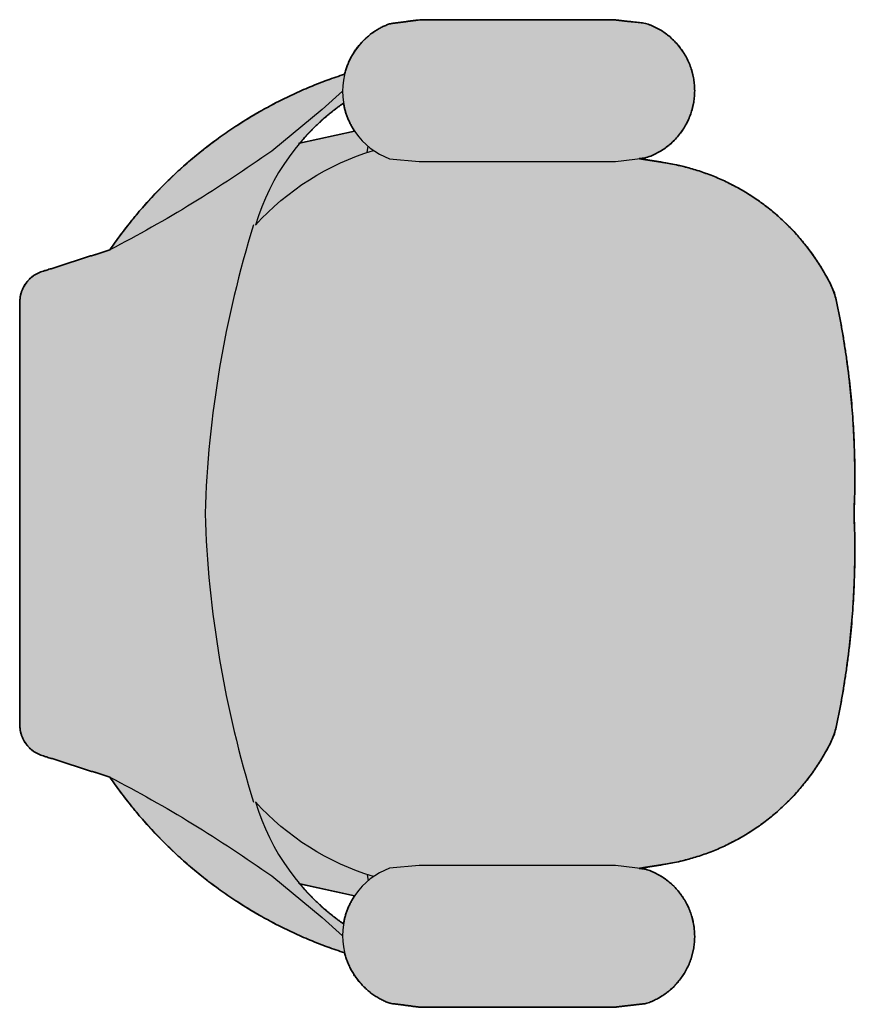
# Model space of a CAD drawing. Header units: millimetres. Extents: x 0 to 2114, y 0 to 2230.
# Drawn here: x 1328 to 1894, y 188 to 855 of the extents above; entities that cross this region are included whole.
import ezdxf

# ---------------------------------------------------------------- set-up
doc = ezdxf.new("R2010")
doc.units = ezdxf.units.MM
doc.layers.add('Blocks', color=7, linetype='Continuous')
doc.layers.add('Blocks$Fill', color=7, linetype='Continuous', true_color=0xffffff)
doc.layers.add('Blocks$Inner', color=7, linetype='Continuous', lineweight=25, true_color=0x007f00)
doc.layers.add('Blocks$Outline', color=7, linetype='Continuous', lineweight=35, true_color=0xff3f3f)

# ---------------------------------------------------------------- blocks, each defined once
blk = doc.blocks.new('Saly Office Chair Top')
at = {"layer": 'Blocks$Fill'}
h = blk.add_hatch(color=256, dxfattribs=at)
h.paths.add_polyline_path([(422.74, -402.47), (423.58, -402.19), (424.41, -401.89), (425.25, -401.58), (426.08, -401.25), (426.91, -400.9), (427.74, -400.54), (428.57, -400.16), (429.39, -399.76), (430.21, -399.34), (431.02, -398.9), (431.83, -398.45), (432.63, -397.98), (433.43, -397.49), (434.22, -396.99), (435, -396.46), (435.78, -395.92), (436.55, -395.37), (437.3, -394.79), (438.05, -394.2), (438.79, -393.59), (439.52, -392.97), (440.24, -392.33), (440.94, -391.68), (441.63, -391.01), (442.31, -390.32), (442.98, -389.62), (443.64, -388.91), (444.28, -388.18), (444.9, -387.44), (445.51, -386.68), (446.11, -385.91), (446.69, -385.14), (447.25, -384.34), (447.8, -383.54), (448.33, -382.73), (448.84, -381.91), (449.34, -381.07), (449.82, -380.23), (450.28, -379.38), (450.73, -378.52), (451.15, -377.66), (451.56, -376.79), (451.95, -375.91), (452.32, -375.02), (452.67, -374.14), (453, -373.24), (453.32, -372.34), (453.61, -371.44), (453.89, -370.54), (454.15, -369.63), (454.38, -368.73), (454.61, -367.82), (454.81, -366.91), (454.99, -366), (455.15, -365.09), (455.3, -364.19), (455.43, -363.28), (455.54, -362.38), (455.63, -361.48), (455.71, -360.58), (455.77, -359.68), (455.81, -358.79), (455.83, -357.91), (455.84, -357.03), (455.83, -356.15), (455.81, -355.26), (455.77, -354.37), (455.71, -353.48), (455.63, -352.58), (455.54, -351.68), (455.43, -350.77), (455.3, -349.87), (455.15, -348.96), (454.99, -348.05), (454.81, -347.14), (454.61, -346.23), (454.38, -345.33), (454.15, -344.42), (453.89, -343.51), (453.61, -342.61), (453.32, -341.71), (453, -340.81), (452.67, -339.92), (452.32, -339.03), (451.95, -338.14), (451.56, -337.27), (451.15, -336.39), (450.73, -335.53), (450.28, -334.67), (449.82, -333.82), (449.34, -332.98), (448.84, -332.15), (448.33, -331.32), (447.8, -330.51), (447.25, -329.71), (446.69, -328.92), (446.11, -328.14), (445.51, -327.37), (444.9, -326.62), (444.28, -325.87), (443.64, -325.15), (442.98, -324.43), (442.31, -323.73), (441.63, -323.05), (440.94, -322.38), (440.24, -321.72), (439.52, -321.08), (438.79, -320.46), (438.05, -319.85), (437.3, -319.26), (436.55, -318.69), (435.78, -318.13), (435, -317.59), (434.22, -317.07), (433.43, -316.56), (432.63, -316.07), (431.83, -315.6), (431.02, -315.15), (430.21, -314.71), (429.39, -314.3), (428.57, -313.9), (427.74, -313.51), (426.91, -313.15), (426.08, -312.8), (425.25, -312.47), (424.41, -312.16), (423.58, -311.87), (422.74, -311.59), (418.45, -311.07), (436.38, -308.22), (440.83, -307.42), (445.28, -306.47), (449.73, -305.39), (454.18, -304.17), (458.62, -302.8), (463.03, -301.29), (467.41, -299.64), (471.76, -297.84), (476.07, -295.91), (480.34, -293.83), (484.55, -291.61), (488.69, -289.26), (492.77, -286.78), (496.78, -284.16), (500.7, -281.41), (504.54, -278.55), (508.28, -275.56), (511.93, -272.45), (515.47, -269.24), (518.91, -265.92), (522.23, -262.51), (525.44, -258.99), (528.53, -255.4), (531.49, -251.71), (534.33, -247.96), (537.04, -244.13), (539.61, -240.24), (542.05, -236.3), (544.36, -232.31), (546.54, -228.27), (548.57, -224.2), (550.47, -220.1), (554.21, -201.79), (557.35, -183.35), (559.9, -164.79), (561.83, -146.15), (563.16, -127.46), (563.87, -108.75), (563.98, -90.04), (563.47, -71.36), (563.98, -52.69), (563.87, -33.98), (563.16, -15.26), (561.83, 3.43), (559.9, 22.07), (557.35, 40.62), (554.21, 59.07), (550.47, 77.37), (548.57, 81.47), (546.54, 85.55), (544.36, 89.58), (542.05, 93.58), (539.61, 97.52), (537.04, 101.41), (534.33, 105.23), (531.49, 108.99), (528.53, 112.67), (525.44, 116.27), (522.23, 119.78), (518.91, 123.2), (515.47, 126.52), (511.93, 129.73), (508.28, 132.83), (504.54, 135.82), (500.7, 138.69), (496.78, 141.43), (492.77, 144.05), (488.69, 146.54), (484.55, 148.89), (480.34, 151.11), (476.07, 153.18), (471.76, 155.12), (467.41, 156.91), (463.03, 158.57), (458.62, 160.08), (454.18, 161.44), (449.73, 162.67), (445.28, 163.75), (440.83, 164.69), (436.38, 165.49), (420.09, 168.09), (418.45, 168.34), (422.74, 168.86), (423.58, 169.14), (424.41, 169.44), (425.25, 169.75), (426.08, 170.08), (426.91, 170.42), (427.74, 170.79), (428.57, 171.17), (429.39, 171.57), (430.21, 171.99), (431.02, 172.42), (431.83, 172.88), (432.63, 173.35), (433.43, 173.84), (434.22, 174.34), (435, 174.86), (435.78, 175.4), (436.55, 175.96), (437.3, 176.54), (438.05, 177.13), (438.79, 177.73), (439.52, 178.36), (440.24, 179), (440.94, 179.65), (441.63, 180.32), (442.31, 181.01), (442.98, 181.71), (443.64, 182.42), (444.28, 183.15), (444.9, 183.89), (445.51, 184.65), (446.11, 185.41), (446.69, 186.19), (447.25, 186.98), (447.8, 187.79), (448.33, 188.6), (448.84, 189.42), (449.34, 190.25), (449.82, 191.1), (450.28, 191.95), (450.73, 192.8), (451.15, 193.67), (451.56, 194.54), (451.95, 195.42), (452.32, 196.3), (452.67, 197.19), (453, 198.09), (453.32, 198.98), (453.61, 199.88), (453.89, 200.79), (454.15, 201.69), (454.38, 202.6), (454.61, 203.51), (454.81, 204.42), (454.99, 205.33), (455.15, 206.24), (455.3, 207.14), (455.43, 208.05), (455.54, 208.95), (455.63, 209.85), (455.71, 210.75), (455.77, 211.64), (455.81, 212.53), (455.83, 213.42), (455.84, 214.3), (455.83, 215.18), (455.81, 216.07), (455.77, 216.96), (455.71, 217.85), (455.63, 218.75), (455.54, 219.65), (455.43, 220.55), (455.3, 221.46), (455.15, 222.37), (454.99, 223.28), (454.81, 224.18), (454.61, 225.09), (454.38, 226), (454.15, 226.91), (453.89, 227.82), (453.61, 228.72), (453.32, 229.62), (453, 230.52), (452.67, 231.41), (452.32, 232.3), (451.95, 233.18), (451.56, 234.06), (451.15, 234.93), (450.73, 235.8), (450.28, 236.66), (449.82, 237.51), (449.34, 238.35), (448.84, 239.18), (448.33, 240), (447.8, 240.82), (447.25, 241.62), (446.69, 242.41), (446.11, 243.19), (445.51, 243.96), (444.9, 244.71), (444.28, 245.45), (443.64, 246.18), (442.98, 246.9), (442.31, 247.6), (441.63, 248.28), (440.94, 248.95), (440.24, 249.61), (439.52, 250.25), (438.79, 250.87), (438.05, 251.48), (437.3, 252.07), (436.55, 252.64), (435.78, 253.2), (435, 253.74), (434.22, 254.26), (433.43, 254.77), (432.63, 255.26), (431.83, 255.73), (431.02, 256.18), (430.21, 256.61), (429.39, 257.03), (428.57, 257.43), (427.74, 257.81), (426.91, 258.18), (426.08, 258.53), (425.25, 258.86), (424.41, 259.17), (423.58, 259.46), (422.74, 259.74), (401.34, 262.15), (270.26, 262.15), (249.77, 259.44), (248.47, 258.94), (247.18, 258.4), (245.89, 257.82), (244.61, 257.19), (243.35, 256.52), (242.09, 255.81), (240.85, 255.06), (239.62, 254.27), (238.41, 253.43), (237.22, 252.56), (236.05, 251.64), (234.9, 250.69), (233.78, 249.69), (232.69, 248.66), (231.63, 247.59), (230.6, 246.49), (229.6, 245.35), (228.63, 244.18), (227.7, 242.98), (226.81, 241.75), (225.96, 240.5), (225.15, 239.21), (224.38, 237.91), (223.65, 236.58), (222.96, 235.23), (222.32, 233.87), (221.72, 232.49), (221.17, 231.1), (220.66, 229.7), (220.2, 228.28), (219.78, 226.86), (219.4, 225.44), (213.53, 223.47), (207.67, 221.37), (201.85, 219.15), (196.05, 216.8), (190.29, 214.33), (184.57, 211.73), (178.89, 209.02), (173.25, 206.18), (167.67, 203.22), (162.14, 200.14), (156.66, 196.94), (151.25, 193.63), (145.91, 190.2), (140.63, 186.66), (135.42, 183.01), (130.29, 179.25), (125.24, 175.39), (120.28, 171.42), (115.39, 167.36), (110.6, 163.19), (105.9, 158.93), (101.29, 154.58), (96.78, 150.14), (92.36, 145.62), (88.05, 141.01), (83.84, 136.32), (79.74, 131.56), (75.75, 126.73), (71.86, 121.83), (68.09, 116.87), (64.43, 111.84), (60.88, 106.76), (16.01, 92.39), (15.62, 92.28), (15.22, 92.16), (14.82, 92.02), (14.42, 91.89), (14.02, 91.74), (13.63, 91.58), (13.23, 91.42), (12.83, 91.24), (12.44, 91.06), (12.05, 90.87), (11.66, 90.67), (11.27, 90.46), (10.89, 90.24), (10.51, 90.02), (10.13, 89.78), (9.76, 89.54), (9.38, 89.29), (9.02, 89.03), (8.66, 88.76), (8.3, 88.48), (7.94, 88.2), (7.6, 87.91), (7.25, 87.61), (6.92, 87.3), (6.59, 86.98), (6.26, 86.66), (5.95, 86.33), (5.63, 85.99), (5.33, 85.65), (5.03, 85.3), (4.74, 84.94), (4.46, 84.58), (4.18, 84.21), (3.92, 83.84), (3.66, 83.46), (3.41, 83.07), (3.17, 82.68), (2.93, 82.29), (2.71, 81.89), (2.49, 81.48), (2.28, 81.08), (2.08, 80.67), (1.89, 80.26), (1.71, 79.84), (1.54, 79.42), (1.38, 79), (1.23, 78.58), (1.08, 78.15), (0.95, 77.73), (0.82, 77.3), (0.71, 76.87), (0.6, 76.45), (0.5, 76.02), (0.41, 75.59), (0.33, 75.16), (0.26, 74.73), (0.2, 74.31), (0.15, 73.88), (0.1, 73.46), (0.06, 73.03), (0.04, 72.61), (0.02, 72.19), (0, 71.78), (0, 71.36), (0, -71.36), (0, -214.09), (0, -214.5), (0.02, -214.92), (0.04, -215.34), (0.06, -215.76), (0.1, -216.18), (0.15, -216.61), (0.2, -217.03), (0.26, -217.46), (0.33, -217.89), (0.41, -218.31), (0.5, -218.74), (0.6, -219.17), (0.71, -219.6), (0.82, -220.03), (0.95, -220.45), (1.08, -220.88), (1.23, -221.3), (1.38, -221.73), (1.54, -222.15), (1.71, -222.56), (1.89, -222.98), (2.08, -223.39), (2.28, -223.8), (2.49, -224.21), (2.71, -224.61), (2.93, -225.01), (3.17, -225.41), (3.41, -225.8), (3.66, -226.18), (3.92, -226.56), (4.18, -226.94), (4.46, -227.3), (4.74, -227.67), (5.03, -228.02), (5.33, -228.37), (5.63, -228.72), (5.95, -229.06), (6.26, -229.39), (6.59, -229.71), (6.92, -230.02), (7.25, -230.33), (7.6, -230.63), (7.94, -230.93), (8.3, -231.21), (8.66, -231.49), (9.02, -231.75), (9.38, -232.01), (9.76, -232.27), (10.13, -232.51), (10.51, -232.74), (10.89, -232.97), (11.27, -233.19), (11.66, -233.4), (12.05, -233.59), (12.44, -233.79), (12.83, -233.97), (13.23, -234.14), (13.63, -234.31), (14.02, -234.46), (14.42, -234.61), (14.82, -234.75), (15.22, -234.88), (15.62, -235), (16.01, -235.12), (60.88, -249.48), (64.43, -254.56), (68.09, -259.59), (71.86, -264.56), (75.75, -269.46), (79.74, -274.29), (83.84, -279.05), (88.05, -283.74), (92.36, -288.34), (96.78, -292.87), (101.29, -297.31), (105.9, -301.66), (110.6, -305.92), (115.39, -310.08), (120.28, -314.15), (125.24, -318.11), (130.29, -321.98), (135.42, -325.74), (140.63, -329.39), (145.91, -332.92), (151.25, -336.35), (156.66, -339.66), (162.14, -342.86), (167.67, -345.94), (173.25, -348.9), (178.89, -351.74), (184.57, -354.46), (190.29, -357.05), (196.05, -359.52), (201.85, -361.87), (207.67, -364.09), (213.53, -366.19), (219.4, -368.16), (219.78, -369.59), (220.2, -371.01), (220.66, -372.42), (221.17, -373.82), (221.72, -375.22), (222.32, -376.6), (222.96, -377.96), (223.65, -379.31), (224.38, -380.63), (225.15, -381.94), (225.96, -383.22), (226.81, -384.48), (227.7, -385.71), (228.63, -386.91), (229.6, -388.08), (230.6, -389.21), (231.63, -390.32), (232.69, -391.39), (233.78, -392.42), (234.9, -393.41), (236.05, -394.37), (237.22, -395.28), (238.41, -396.16), (239.62, -396.99), (240.85, -397.79), (242.09, -398.54), (243.35, -399.25), (244.61, -399.92), (245.89, -400.54), (247.18, -401.12), (248.47, -401.66), (249.77, -402.16), (270.26, -404.87), (401.34, -404.87)], flags=0)
h.paths.add_polyline_path([(189.04, 178.7), (192.38, 182.54), (195.83, 186.25), (199.4, 189.85), (203.07, 193.31), (206.84, 196.64), (210.7, 199.84), (214.65, 202.9), (218.67, 205.81), (218.89, 204.59), (219.14, 203.36), (219.43, 202.14), (219.75, 200.91), (220.1, 199.7), (220.49, 198.48), (220.91, 197.27), (221.36, 196.07), (221.85, 194.88), (222.37, 193.7), (222.92, 192.53), (223.5, 191.37), (224.12, 190.23), (224.77, 189.1), (225.44, 187.99), (226.15, 186.89)], flags=0)
h.paths.add_polyline_path([(226.15, -329.62), (225.44, -330.71), (224.77, -331.82), (224.12, -332.95), (223.5, -334.1), (222.92, -335.25), (222.37, -336.42), (221.85, -337.61), (221.36, -338.8), (220.91, -340), (220.49, -341.21), (220.1, -342.42), (219.75, -343.64), (219.43, -344.86), (219.14, -346.09), (218.89, -347.31), (218.67, -348.53), (214.65, -345.62), (210.7, -342.56), (206.84, -339.37), (203.07, -336.04), (199.4, -332.57), (195.83, -328.98), (192.38, -325.26), (189.04, -321.43)], flags=0)
at = {"layer": 'Blocks$Inner'}
for p, q in [((226.15, 186.89), (188.16, 178.51)), ((234.7, 172.59), (235.21, 176.73)), ((60.88, 106.76), (16.01, 92.39)), ((16.01, -235.12), (60.88, -249.48)), ((234.7, -315.31), (235.21, -319.45)), ((226.15, -329.62), (188.16, -321.24))]:
    blk.add_line(p, q, dxfattribs=at)
for points in [[(422.74, 259.74), (401.34, 262.15), (270.26, 262.15), (249.77, 259.44)], [(218, 213.84), (204.18, 201.54), (170.15, 173.5)], [(249.77, 168.24), (269.71, 166.38), (402.29, 166.38), (422.74, 168.86)], [(0, 71.36), (0, -71.36), (0, -214.09)], [(422.74, -311.59), (402.29, -309.11), (269.71, -309.11), (249.77, -310.96)], [(170.15, -316.23), (204.18, -344.27), (218, -356.56)], [(249.77, -402.16), (270.26, -404.87), (401.34, -404.87), (422.74, -402.47)]]:
    blk.add_lwpolyline(points, dxfattribs=at)
for centre, radius, start, end in [((266.61, 213.84), 48.61, 110.27697, 249.72303), ((408.1, 214.3), 47.74, 287.85399, 72.14601), ((314, -66.13), 306.53, 107.97592, 145.66699), ((307.63, 78.82), 155.06, 125.01376, 163.27642), ((181.19, -1381.23), 1567.63, 81.23421, 81.29453), ((181.19, -1381.23), 1567.63, 80.63132, 81.23421), ((411.63, 15.53), 151.99, 24.00875, 80.63132), ((863.48, -95.33), 738.74, 162.75839, 178.14094), ((21.81, 71.36), 21.81, 105.42069, 180), ((-9.79, -46.54), 573.8, 357.52039, 12.47088), ((863.48, -47.4), 738.74, 181.85906, 197.24161), ((-9.79, -96.19), 573.8, 347.52912, 2.47961), ((21.81, -214.09), 21.81, 180, 254.57931), ((411.63, -158.26), 151.99, 279.36868, 335.99125), ((314, -76.6), 306.53, 214.33301, 252.02408), ((307.63, -221.54), 155.06, 196.72358, 234.98624), ((266.61, -356.56), 48.61, 110.27697, 249.72303), ((181.19, 1238.51), 1567.63, 278.70547, 278.76579), ((181.19, 1238.51), 1567.63, 278.76579, 279.36868), ((408.1, -357.03), 47.74, 287.85399, 72.14601)]:
    blk.add_arc(centre, radius, start, end, dxfattribs=at)
at = {"layer": 'Blocks$Inner', "extrusion": (0, 0, -1)}
for centre, radius, start, end in [((362.26, 922.25), 918.74, 234.5848, 242.57626), ((-290.63, 3.95), 177.67, 42.26111, 73.0661), ((362.26, -1064.97), 918.74, 117.42374, 125.4152), ((-290.63, -146.68), 177.67, 286.9339, 317.73889)]:
    blk.add_arc(centre, radius, start, end, dxfattribs=at)
at = {"layer": 'Blocks$Outline'}
for points in [[(226.15, 186.89), (189.04, 178.7)], [(189.04, -321.43), (226.15, -329.62)]]:
    blk.add_lwpolyline(points, dxfattribs=at)
for points, weights, knots in [([(418.45, 168.34), (420.6, 168.6), (422.74, 168.86), (455.84, 179.52), (455.84, 214.3), (455.84, 249.08), (422.74, 259.74), (412.04, 260.94), (401.34, 262.15), (335.8, 262.15), (270.26, 262.15), (260.01, 260.79), (249.77, 259.44)], [1, 1, 1, 0.808267419219, 1, 0.808267419219, 1, 1, 1, 1, 1, 1, 1], [438.963847, 438.963847, 438.963847, 443.279475, 443.279475, 503.390451, 503.390451, 563.501428, 563.501428, 585.03236, 585.03236, 716.118667, 716.118667, 736.788816, 736.788816, 736.788816]), ([(418.45, -311.07), (419.27, -310.94), (420.09, -310.82), (428.24, -309.56), (436.38, -308.22), (517.16, -294.89), (550.47, -220.1), (566.73, -146.58), (563.47, -71.36), (566.73, 3.86), (550.47, 77.37), (517.16, 152.16), (436.38, 165.49), (428.24, 166.83), (420.09, 168.09), (419.27, 168.22), (418.45, 168.34)], [1, 0.999999861455, 1, 0.999986159854, 1, 0.88038397578, 1, 0.991501169581, 1, 0.991501169581, 1, 0.88038397578, 1, 0.999986159854, 1, 0.999999861455, 1], [516.095818, 516.095818, 516.095818, 517.746203, 517.746203, 534.241523, 534.241523, 684.445327, 684.445327, 834.170448, 834.170448, 983.89557, 983.89557, 1134.099373, 1134.099373, 1150.594694, 1150.594694, 1152.245079, 1152.245079, 1152.245079]), ([(60.88, 106.76), (38.45, 99.57), (16.01, 92.39), (0, 87.97), (0, 71.36), (0, 0), (0, -71.36), (0, -142.73), (0, -214.09), (0, -230.7), (16.01, -235.12), (38.45, -242.3), (60.88, -249.48)], [1, 1, 1, 0.795582860719, 1, 1, 1, 1, 1, 0.795582860719, 1, 1, 1], [172.235324, 172.235324, 172.235324, 219.346341, 219.346341, 247.740998, 247.740998, 390.4663, 390.4663, 533.191601, 533.191601, 561.586259, 561.586259, 608.697276, 608.697276, 608.697276]), ([(422.74, -402.47), (455.84, -391.8), (455.84, -357.03), (455.84, -322.25), (422.74, -311.59), (420.6, -311.33), (418.45, -311.07)], [1, 0.808267419219, 1, 0.808267419219, 1, 1, 1], [173.287388, 173.287388, 173.287388, 233.398365, 233.398365, 293.509341, 293.509341, 297.824968, 297.824968, 297.824968]), ([(219.4, -368.16), (225.56, -393.22), (249.77, -402.16), (260.01, -403.52), (270.26, -404.87), (335.8, -404.87), (401.34, -404.87), (412.04, -403.67), (422.74, -402.47)], [0.941705970112, 0.85715499474, 1, 1, 1, 1, 1, 1, 1], [537.946522, 537.946522, 537.946522, 585.03236, 585.03236, 605.702509, 605.702509, 736.788816, 736.788816, 758.319748, 758.319748, 758.319748])]:
    blk.add_rational_spline(points, weights, degree=2, knots=knots, dxfattribs=at)
for points, weights in [([(249.77, 259.44), (225.56, 250.5), (219.4, 225.44)], [1, 0.85715499474, 0.941705970112]), ([(219.4, 225.44), (119.89, 193.15), (60.88, 106.76)], [1, 0.946392841104, 1]), ([(189.04, 178.7), (202.08, 194.19), (218.67, 205.81)], [0.973724344276, 0.978466722269, 1]), ([(218.67, 205.81), (220.39, 195.55), (226.15, 186.89)], [0.956324827522, 0.91241038825, 0.910367658168]), ([(60.88, -249.48), (119.89, -335.88), (219.4, -368.16)], [1, 0.946392841104, 1]), ([(218.67, -348.53), (202.08, -336.92), (189.04, -321.43)], [1, 0.978466722269, 0.973724344276]), ([(226.15, -329.62), (220.39, -338.28), (218.67, -348.53)], [0.910367658168, 0.91241038825, 0.956324827522])]:
    blk.add_rational_spline(points, weights, degree=2, dxfattribs=at)

msp = doc.modelspace()

# ---------------------------------------------------------------- block references
at = {"layer": 'Blocks'}
msp.add_blockref('Saly Office Chair Top', (1328.31, 592.66), dxfattribs=at)

doc.saveas('drawing.dxf')
